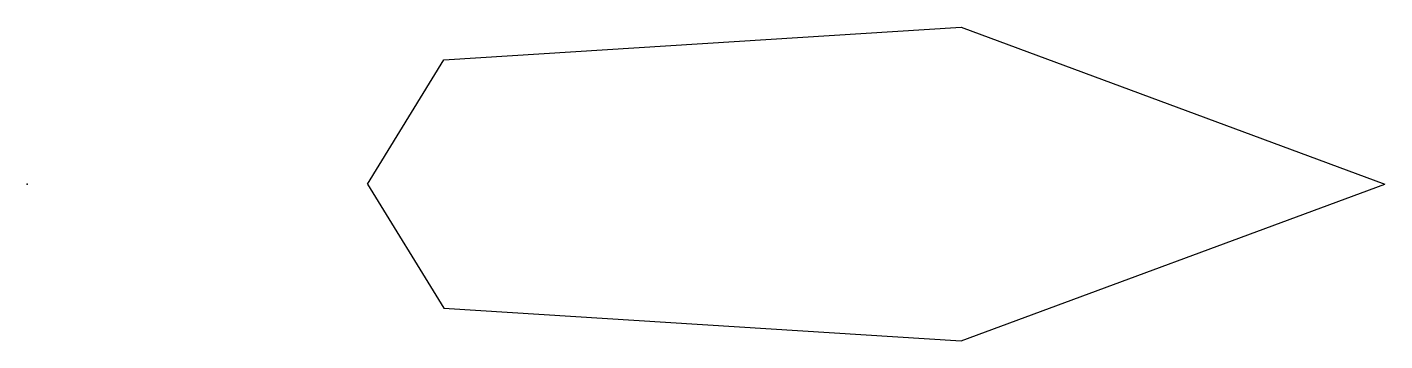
# Model space of a CAD drawing. Header units: millimetres. Extents: x 0 to 2402, y -278 to 278.
import ezdxf

# ---------------------------------------------------------------- set-up
doc = ezdxf.new("R2010")
doc.units = ezdxf.units.MM
doc.header["$MEASUREMENT"] = 0

msp = doc.modelspace()

# ---------------------------------------------------------------- linework, layer by layer
for p, q in [((737.2, 220), (1652.5, 277.7)), ((1652.5, 277.7), (2402.2, 0)), ((602.2, 0), (737.2, 220)), ((602.2, 0), (737.2, -220)), ((1652.5, -277.7), (2402.2, 0)), ((737.2, -220), (1652.5, -277.7))]:
    msp.add_line(p, q)
msp.add_point((0, 0))

doc.saveas('drawing.dxf')
